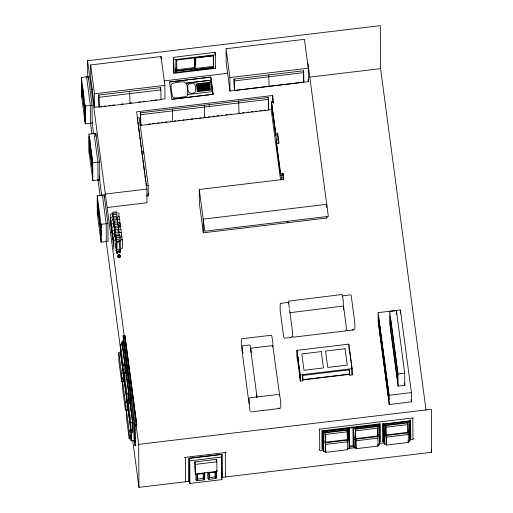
<?xml version="1.0" encoding="UTF-8"?>
<svg xmlns="http://www.w3.org/2000/svg" width="513" height="513" viewBox="0 0 513 513"><rect width="100%" height="100%" fill="white"/><g stroke="black" fill="none" stroke-linecap="round" stroke-linejoin="round"><path stroke-width="0.77" d="M342.543 296.674L342.722 295.892L343.3 295.751L350.219 294.924L350.86 294.911L351.193 295.635L354.842 323.036L354.881 328.968M118.503 255.807L118.336 256.436L118.83 256.885L119.491 256.705L119.651 256.077L119.157 255.628M197.454 474.262L197.486 479.052L196.941 480.752L195.915 479.905L195.87 473.762M209.342 472.839L209.375 477.629L208.829 479.322L207.803 478.482L207.759 472.332M288.877 301.112L288.684 303.286M118.497 254.583L118.33 255.006L118.817 255.282L119.478 255.141L119.644 254.717L119.151 254.442M204.027 473.544L196.896 474.397L196.941 480.752L204.071 479.892L204.027 473.544L204.495 472.467M208.098 472.037L208.785 472.973L208.829 479.322L215.96 478.469L215.915 472.114L216.383 471.043M134.823 442.418L134.695 424.142L134.598 423.424L133.951 423.507L130.61 398.402L131.257 398.325L131.161 397.607L131.181 400.768M289.717 312.75L342.665 306.114M288.877 301.105L341.549 294.545L342.498 295.264L343.344 301.586L343.377 306.293M121.376 248.741L122.479 248.247L122.421 239.443L120.484 239.039L115.989 239.577L113.771 240.571L113.835 249.286M383.282 423.462L383.487 441.969L383.282 423.462L382.525 423.558L382.653 441.725L384.211 441.539M87.704 77.367L87.588 60.739L380.274 25.65L380.575 68.627L426.046 410.163M101.702 106.428L94.591 107.281L90.75 78.451L90.654 64.971L161.024 56.533L164.865 85.363L164.955 98.842L160.21 99.413M226.066 48.735L304.446 39.334L308.281 68.171L308.377 81.65L229.997 91.045L226.162 62.214L226.066 48.735L229.907 77.566L229.997 91.045M173.529 57.296L215.03 52.32L215.357 54.776L215.454 68.325L173.945 73.301L173.529 57.296L173.945 73.301M173.849 59.752L215.357 54.776M195.376 57.597L198.557 57.219M200.153 57.026L207.31 56.167M208.9 55.981L211.285 55.693M213.389 55.795L195.665 57.918L195.748 69.492L213.472 67.37L213.261 55.545M81.349 77.45L88.268 76.617L92.077 105.248L92.199 123.171L85.286 123.864L81.471 95.232L81.349 77.45L85.395 108.096M176.664 69.704L194.395 67.575L194.324 57.546M195.607 68.466L213.337 66.344M175.888 72.436L175.805 60.156L213.414 55.641L213.504 67.921L175.888 72.436L175.722 71.204L194.53 68.954L194.453 57.796M194.53 68.954L194.671 69.973L213.761 67.684M90.968 89.66L92.558 89.467M164.109 80.887L227.708 73.263M169.54 81.977L210.798 77.027L213.087 94.347L171.829 99.291L169.54 81.977L187.79 79.932M189.374 79.739L200.487 78.406M202.071 78.22L209.208 77.36M94.591 107.281L94.495 93.802L164.865 85.363M229.907 77.566L308.281 68.171M209.323 80.329L186.007 83.196L209.323 80.4A1.026 0.968 -0.4 0 1 210.471 81.24M82.471 85.145L82.555 96.341L81.689 96.444L81.567 79.65M98.746 95.065L160.569 87.652L160.864 89.903L160.935 99.708L99.112 107.121L98.746 95.065L99.112 107.121M234.069 79.092L303.459 70.775L303.709 72.615L303.773 82.138L234.383 90.461L234.069 79.092L234.383 90.461M234.319 80.932L303.709 72.615M99.041 97.316L160.864 89.903M309.672 77.13L380.575 68.627M92.077 105.248L85.158 106.076L85.286 123.864M104.075 106.146L105.659 105.954M108.82 105.575L110.404 105.383M112.77 105.101L114.354 104.908M121.472 104.056L123.049 103.87M130.167 103.017L131.751 102.824M138.863 101.972L140.447 101.786M142.819 101.497L144.397 101.311M151.515 100.458L153.098 100.266M155.471 99.984L157.049 99.791M213.081 94.206L171.829 99.291M275.699 134.996L275.693 133.367L277.636 133.136L277.648 134.759L275.699 134.996L271.614 104.319L271.608 102.696L273.551 102.465L272.627 95.508L136.625 111.815L146.91 189.06L147.007 202.738L107.345 207.496M140.472 112.86L268.228 97.541L268.472 99.381L268.543 110.038L140.793 125.358L140.472 112.86L140.793 125.358M140.716 114.7L268.472 99.381M280.547 179.755L271.473 111.61L271.409 101.869L273.134 101.664L273.346 103.248M139.902 125.114L141.492 124.922M148.648 124.063L150.238 123.877M152.63 123.588L154.221 123.396M157.401 123.017L158.992 122.825M161.377 122.543L162.967 122.351M165.353 122.062L166.943 121.87M170.124 121.491L171.714 121.299M174.099 121.017L175.69 120.824M178.075 120.536L180.467 120.254M182.852 119.965L184.443 119.773M186.828 119.491L188.418 119.298M190.804 119.01L193.189 118.727M195.575 118.439L197.165 118.246M199.551 117.964L201.141 117.772M203.526 117.483L205.912 117.201M208.297 116.913L209.894 116.727M212.279 116.438L214.665 116.15M217.05 115.867L218.641 115.675M221.026 115.387L222.616 115.201M225.797 114.816L227.387 114.623M229.773 114.341L231.363 114.149M238.519 113.29L240.116 113.097M242.502 112.815L244.092 112.623M247.272 112.244L248.863 112.052M251.248 111.763L252.838 111.578M255.224 111.289L256.814 111.097M259.995 110.718L261.585 110.526M263.971 110.237L265.561 110.051M267.946 109.763L271.928 109.288M88.896 134.137L95.816 133.309L99.625 161.941L99.753 179.864L92.834 180.55L89.025 151.925L88.896 134.137L92.712 162.768L92.834 180.55M90.032 150.315L90.051 152.624L89.185 152.727L90.621 152.592M90.006 139.433L90.102 153.034L89.236 153.137L89.121 136.336M141.761 151.874L143.704 151.636L143.717 153.22M278.2 139.696L276.469 139.908L276.539 149.642M92.712 162.768L99.625 161.941M280.617 175.234L280.611 173.612L282.984 173.323L282.996 174.946L280.617 175.234L276.59 144.967L276.578 143.345L278.957 143.063L277.636 133.136M137.567 120.388L137.253 118.028L139.203 117.791L148.212 185.482L146.269 185.712L145.955 183.353M104.87 194.1L146.91 189.06M97.188 195.722L104.107 194.889L107.916 223.521L108.044 241.443L101.125 242.136L97.316 213.504L97.188 195.722L101.003 224.348L101.125 242.136M281.547 179.441L281.534 177.94L283.266 177.735L282.843 174.567M326.819 216.492L326.826 218.012L203.308 232.819L199.365 203.167L199.268 189.489L283.785 179.351L282.984 173.323M146.34 196.017L148.283 195.786L148.212 185.482M98.323 204.219L98.393 214.614L97.528 214.716L97.412 197.922M113.104 214.761L116.682 214.331M113.54 218.031L118.407 217.865L117.163 217.102M112.45 219.378L113.886 219.205M113.976 221.302L117.554 220.872M113.488 222.738L113.54 221.141M101.003 224.348L107.916 223.521M114.412 224.572L117.99 224.143M114.848 227.843L119.709 227.682M116.906 230.921L118.862 230.69L119.074 232.267M114.79 232.549L114.848 230.959M117.342 234.197L119.298 233.96M117.503 235.371L119.452 235.14M116.156 237.66L121.017 237.5L119.773 236.73M116.643 241.341L120.222 240.911M116.098 242.367L116.15 240.777M119.478 252.114L119.484 252.96L120.35 252.858L120.119 249.106L116.541 249.536L116.541 250.1M117.631 252.332L117.637 253.178L116.772 253.287L116.759 251.171L120.337 250.742M123.748 335.649L124.896 335.508L136.747 424.514L136.753 424.937L135.599 425.078M121.985 345.563L121.959 341.857L123.037 341.729M378.139 312.654L400.403 309.98L411.4 392.599L411.464 401.846L389.2 404.513L378.203 321.895L378.139 312.654L389.136 395.266L389.2 404.513M389.675 311.41L396.376 310.609L404.706 373.182L404.789 385.321L398.088 386.122L389.758 323.549L389.675 311.41L398.005 373.983L398.088 386.122M120.452 344.268L122.177 344.063L124.948 364.865L125.005 372.63L123.274 372.836L120.504 352.027L120.452 344.268L123.223 365.076L123.274 372.836M121.607 381.512L121.549 373.611L123.28 373.4L123.332 381.306L121.607 381.512L118.836 360.703L118.779 352.803L120.51 352.591M291.493 336.849L293.083 336.656M345.563 330.366L347.154 330.173M291.653 337.374L284.632 338.234L284.632 337.669M293.385 337.169L345.48 330.923M347.211 330.718L354.124 329.885M272.121 345.659L250.94 348.199L250.96 351.585M123.223 365.076L124.948 364.865M125.217 373.349L125.166 365.936L126.243 365.807L126.275 370.546M127.436 369.642L126.788 369.719L126.807 372.053M125.8 373.502L125.775 370.54L126.858 370.412M349.533 375.202L349.494 369.835L302.805 375.433L302.843 380.793L300.246 381.108L299.881 373.291L297.271 353.656L297.309 359.023L296.982 356.567L296.937 350.36L348.814 344.14L352.085 368.68L352.13 374.888L349.533 375.202L349.372 373.971M124.268 372.945L125.999 372.739L128.769 393.548L128.821 401.307L127.096 401.519L124.326 380.71L124.268 372.945L127.038 393.753L127.096 401.519M123.537 381.197L123.498 375.035L124.653 374.9M298.598 357.741L297.296 357.894L299.913 377.805M125.422 410.195L125.371 402.288L127.096 402.083L127.153 409.983L125.422 410.195L122.652 389.386L122.601 381.48L124.326 381.274M127.038 393.753L128.769 393.548M129.032 402.032L128.981 394.619L130.065 394.491L130.161 399.492M300.246 381.108L300.201 374.9L352.085 368.68M129.629 403.667L129.597 399.217L130.674 399.088M302.837 379.947L349.526 374.349M128.09 401.628L129.815 401.423L132.585 422.225L132.643 429.99L130.911 430.195L128.141 409.393L128.09 401.628L130.86 422.436L130.911 430.195M127.359 409.874L127.314 403.718L128.468 403.577M398.005 373.983L404.706 373.182M129.244 438.871L129.186 430.971L130.918 430.76L130.969 438.666L129.244 438.871L126.474 418.069L126.416 410.163L128.147 409.958M130.86 422.436L132.585 422.225M134.002 440.532L131.193 440.866L131.136 432.401L132.861 432.19L132.803 423.302L133.88 423.167L134.073 441.392L134.72 441.315L134.598 423.424M135.592 424.655L136.747 424.514M389.136 395.266L411.4 392.599M250.947 411.926L280.015 408.425M189.919 481.239L138.959 487.35L138.664 444.373L431.35 409.278L431.651 452.261L221.18 477.494M409.938 438.173L410.022 438.788L409.816 420.282L410.573 420.192L410.701 438.365M322.728 431.35L322.645 430.734L322.85 449.241L322.728 431.35L379.582 424.533L379.498 423.918L379.703 442.424L379.62 441.808M383.365 424.078L409.893 420.897L409.816 420.282M326.127 451.19L323.741 451.478L323.267 431.459L348.725 428.406L349.199 448.426M353.585 427.823L354.06 447.843L353.585 427.823L379.043 424.77L379.517 444.79L377.927 444.983M386.764 443.925L384.378 444.207L383.904 424.193L409.355 421.141L409.836 441.161L408.239 441.347M323.741 451.478L323.402 432.485L348.859 429.432M353.72 428.849L379.178 425.796M384.378 444.207L384.038 425.213L409.496 422.161M325.139 432.837L347.134 430.202L347.352 431.837L347.404 439.603L325.409 442.238L325.139 432.837L325.409 442.238M355.458 429.208L377.453 426.566L377.671 428.201L377.722 435.967L355.727 438.602L355.458 429.208L355.727 438.602M385.776 425.572L407.771 422.93L407.989 424.572L408.04 432.331L386.045 434.966L385.776 425.572L386.045 434.966M325.357 434.473L347.352 431.837M355.676 430.843L377.671 428.201M385.994 427.207L407.989 424.572M185.494 457.615L184.629 457.436L226.137 452.46L225.271 452.844M323.466 441.372L325.851 441.09M347.327 438.512L348.923 438.32M353.784 437.736L355.374 437.551M377.645 434.877L379.235 434.691M384.102 434.107L385.693 433.915M407.963 431.247L409.554 431.055M221.873 479.623L221.545 477.167L222.411 477.064L222.251 454.197L188.528 458.237L188.688 481.104L189.554 481.002L189.393 458.417L221.392 454.582L221.873 479.623L189.881 483.458L189.393 479.777M323.684 443.008L349.141 439.962M354.002 439.378L379.453 436.326M384.32 435.742L409.772 432.69M347.628 441.802L347.679 449.709L325.684 452.344L325.633 444.438L347.628 441.802L347.41 440.167L347.423 441.744M377.946 438.166L377.998 446.073L356.003 448.708L355.951 440.802L377.946 438.166L377.728 436.531M408.265 434.53L408.316 442.437L386.321 445.072L386.27 437.172L408.265 434.53L408.047 432.895M189.881 483.458L189.72 460.873L221.719 457.038M194.921 461.944L216.537 459.353L216.864 461.809L216.935 471.402L195.318 473.999L194.921 461.944L195.318 473.999M323.575 448.811L322.017 448.997L321.888 430.824L380.255 423.828L380.383 442.001M382.653 441.725L384.211 441.539M195.248 464.4L216.864 461.809M349.302 445.444L349.385 446.06L353.168 445.605L352.963 427.098M323.703 450.138L319.753 450.613L319.746 449.625L319.317 449.677L319.746 449.273L319.605 429.548L319.176 429.176L413.26 417.896L412.83 418.371L412.965 438.096L413.401 438.397L412.971 438.448L412.978 439.436L409.816 439.814M348.987 447.105L354.515 446.445M379.004 443.508L384.538 442.841M347.609 448.618L356.445 447.56M208.785 472.973L215.915 472.114M197.486 479.052L203.193 478.373L204.071 479.892L204.777 478.847L204.732 472.697M209.375 477.629L215.082 476.943L215.96 478.469L216.666 477.417L216.621 471.274M97.316 213.504L98.797 213.37M98.913 214.178L97.476 214.306L98.336 214.203L98.393 214.614M115.079 250.049L116.656 250.376M243.181 352.797L242.207 352.085L241.334 345.538L241.296 339.612L241.469 338.83L242.053 338.689L271.659 335.213L272.865 342.479L272.897 346.923M249.664 403.75L248.985 402.994L242.431 353.733L242.463 345.865L249.523 344.98L250.184 345.441L257.019 397.344M272.769 345.627L279.656 395.356M134.675 440.744L134.887 442.309M431.228 449.08L431.651 452.261M411.15 399.46L411.464 401.846M404.475 382.942L404.789 385.321M409.656 439.827L409.836 441.161M408.04 432.331L407.771 422.93M408.098 440.802L408.316 442.437M386.27 437.172L386.052 435.531L386.321 445.072M383.904 424.193L384.038 425.213M379.338 443.463L379.517 444.79M377.722 435.967L377.453 426.566M377.857 444.983L377.998 446.073M343.543 306.293L346.211 326.339L346.23 329.718M352.13 374.888L351.764 367.071L349.148 347.442L349.167 350.264M307.999 63.638L328.339 216.396L204.822 231.203L199.268 189.489M326.614 216.422L326.826 218.012M308.069 79.31L308.377 81.65M355.951 440.802L355.733 439.166L356.003 448.708M303.773 82.138L303.459 70.775M349.18 427.553L349.385 446.06M347.404 439.603L347.134 430.202M347.538 448.618L347.679 449.709M325.633 444.438L325.415 442.802L325.684 452.344M323.267 431.459L323.402 432.485M277.462 134.149L278.726 143.659M268.767 74.93L269.081 86.299M271.608 102.696L275.693 133.367M271.409 101.869L276.892 143.076M281.111 174.773L281.534 177.94M276.578 143.345L280.611 173.612M268.543 110.038L268.228 97.541M296.937 350.36L300.201 374.9M289.345 307.819L288.389 302.401L280.245 303.382L280.117 310.089L283.76 337.49M289.556 309.39L292.365 330.526L292.41 336.175M238.686 101.087L239.007 113.585M215.204 66.485L215.454 68.325M213.087 94.347L210.798 77.027M210.471 81.169L211.734 90.73A1.026 0.968 -0.4 0 1 210.843 91.814L187.726 94.514M250.075 411.182L249.203 404.642L249.164 398.71L249.337 397.928L249.921 397.787L279.527 394.311L280.733 401.576L280.771 407.502M209.144 104.626L209.394 106.467M204.347 105.203L204.668 117.701M194.395 67.575L194.53 68.601L176.805 70.723L176.728 59.925M172.406 109.032L172.727 121.53M216.768 470.177L216.935 471.402M189.393 458.417L189.72 460.873M147.968 193.427L148.283 195.786M137.779 121.966L138.093 124.326M138.305 125.897L139.562 135.342M139.767 136.92L140.607 143.21M140.819 144.788L141.133 147.148M141.344 148.725L141.659 151.085M141.864 152.656L142.178 155.022M142.39 156.593L142.704 158.953M142.915 160.531L144.692 173.907M144.903 175.484L145.743 181.782M129.654 91.359L130.026 103.414M116.663 214.184L116.874 215.755M117.079 217.332L117.708 222.046M117.919 223.617L118.131 225.188M118.336 226.765L118.65 229.119M119.279 233.838L119.491 235.409M119.702 236.98L119.907 238.558M116.983 217.243L117.297 219.602M117.509 221.174L118.028 225.104M118.24 226.675L118.554 229.035M118.759 230.606L118.971 232.184M120.016 240.039L120.228 241.617L116.65 242.046L116.118 237.41M118.965 241.007L120.119 249.671L120.119 249.106M112.982 214.53L113.296 216.185M113.405 217.672L113.713 219.333M113.924 220.904L114.553 226.323M114.758 227.195L115.489 232.697M115.605 234.184L115.912 235.839M117.49 252.088L117.637 253.178M115.701 243.797L116.759 251.171M116.021 246.868L116.233 248.446M116.772 253.287L116.547 250.799M90.654 64.971L94.495 93.802M136.753 424.937L124.896 335.508M87.588 60.739L138.664 444.373M135.65 424.751L135.842 426.188L135.83 424.636M135.022 425.149L123.171 335.714L123.171 336.137M130.873 395.459L123.524 340.247L123.543 343.409M121.959 341.857L125.166 365.936M125.775 370.54L128.981 394.619M129.597 399.217L132.803 423.302M102.376 195.1L106.191 223.726L106.313 241.655M86.537 76.828L90.346 105.454L90.474 123.383M94.084 133.515L97.9 162.146L98.021 180.069M134.611 440.757L134.816 442.315L134.695 424.142M135.163 444.874L135.022 424.719M92.109 122.479L93.584 133.553M99.24 175.997L101.709 195.998M135.163 445.226L135.105 444.816L135.111 445.803L134.483 441.033M128.616 399.768L128.821 401.307M128.526 399.627L128.84 401.955M132.553 429.862L132.861 432.19M90.416 122.71L91.891 133.784M97.996 179.678L100.106 195.498M106.223 241.469L120.799 350.93M132.732 440.552L138.959 487.35M123.498 375.035L120.292 350.956L120.305 352.495M127.314 403.718L124.108 379.639L124.12 381.178M131.136 432.401L127.929 408.316L127.936 409.861M122.819 377.453L123.332 381.306M130.558 435.582L130.969 438.666M122.831 378.068L123.351 381.954M130.571 436.204L131.193 440.866M118.779 352.803L121.549 373.611M122.601 381.48L125.371 402.288M126.416 410.163L129.186 430.971M90.205 143.916L92.635 162.159M101.132 225.329L101.343 227.163M101.292 234.063L98.765 215.107L98.714 207.419M85.447 115.791L82.926 96.835L82.875 89.147M92.577 169.322L90.474 153.528L90.423 145.833M101.298 234.8L98.554 214.178L98.509 207.868M85.459 116.528L82.715 95.905L82.664 88.807M92.59 170.047L90.262 152.598L90.224 147.071M82.555 96.341L82.446 89.006M90.051 152.624L90.102 153.034M250.998 352.021L251.075 352.681M410.701 438.474L410.573 420.192M409.355 421.141L409.432 431.395M400.403 309.98L400.429 313.834M396.376 310.609L396.402 314.398M379.043 424.77L379.12 435.819M354.021 329.352L354.021 329.917M352.72 329.506L352.726 330.071M349.186 369.501L349.526 374.067L302.83 379.665L302.49 375.099M348.814 344.14L348.834 346.467M348.725 428.406L348.808 440.244M343.543 306.973L343.563 309.679M326.755 207.367L326.73 204.328L203.212 219.141L203.308 232.819M287.819 221.167L287.831 222.687M283.266 177.735L283.279 179.98M279.912 407.886L279.912 408.451M278.61 408.047L278.617 408.611M272.627 95.508L272.672 102.35M256.744 394.721L256.769 397.658M225.874 476.93L225.438 476.699L225.271 452.562M221.392 454.582L221.545 477.167M215.03 52.32L215.043 53.916M216.537 459.353L216.55 460.95M215.043 471.357L215.082 476.943M203.161 473.582L203.193 478.373M195.536 57.668L195.581 64.612M194.581 57.693L194.671 69.973M185.494 457.333L185.661 481.47L185.231 481.803M175.702 68.139L175.722 71.204M161.024 56.533L161.044 58.912M160.569 87.652L160.582 89.916M131.257 398.325L131.27 400.659M130.809 399.415L130.777 394.747L130.129 394.824L122.973 341.042L123.62 340.965L123.633 343.3M129.815 401.423L129.834 403.75M127.339 368.93L127.352 370.508M127.057 366.782L127.077 369.944M126.987 369.956L126.961 366.064L126.313 366.141L126.345 370.809M126.012 375.067L126.025 376.619M123.229 336.547L123.267 342.049M122.011 240.174L121.985 236.166L120.048 235.768L115.553 236.307L113.335 237.301L113.399 246.009M121.568 236.102L121.549 232.896L119.612 232.498L115.117 233.037L112.905 234.031L112.963 242.739M122.177 344.063L122.19 345.615M121.132 232.825L121.113 229.625L119.176 229.228L114.681 229.766L112.469 230.754L112.527 239.468M120.696 229.555L120.677 226.355L118.74 225.951L114.245 226.496L112.033 227.483L112.091 236.198M120.266 226.284L120.241 223.078L118.304 222.68L113.809 223.219L111.597 224.213L111.654 232.928M120.209 240.007L120.266 248.215M119.85 226.214L119.805 219.808L117.868 219.41L113.373 219.949L111.161 220.943L111.218 229.651M119.394 219.737L119.369 216.537L117.432 216.14L112.937 216.678L110.725 217.666L110.782 226.38M118.958 216.467L118.933 213.267L117.002 212.869L112.501 213.408L110.289 214.396L110.346 223.11M116.983 241.77L116.97 248.914L116.047 248.722L115.989 240.603M116.566 240.879L116.598 245.631M116.355 212.529L116.348 211.824L112.77 212.254L112.777 212.959M116.105 234.435L116.118 236.018M116.13 237.602L116.143 239.186M115.675 231.164L115.681 232.748M115.694 234.332L115.707 235.916M115.714 237.5L115.726 239.09M115.56 238.013L115.572 240.039M115.258 231.062L115.271 232.645M115.278 234.229L115.29 235.813M115.117 234.063L115.13 236.089M114.822 227.791L114.835 229.375M114.681 230.792L114.72 236.198M114.386 224.514L114.399 226.105M114.412 227.689L114.425 229.632M114.245 227.516L114.258 229.548M113.95 221.244L113.963 222.828M113.976 224.412L113.982 226.002M113.809 224.245L113.822 226.271M113.514 217.974L113.527 219.558M113.379 221.648L113.392 223.681M112.937 217.704L112.95 219.731M112.501 214.428L112.514 216.46M104.107 194.889L104.126 197.229M100.785 223.277L100.907 240.078M95.816 133.309L95.835 136.426M92.494 161.698L92.616 178.492M88.268 76.617L88.281 78.957M84.946 105.005L85.062 121.799M117.849 252.069A1.417 0.455 -7.6 0 1 117.471 251.421A1.417 0.455 -7.6 0 1 119.625 251.165A1.417 0.455 -7.6 0 1 119.253 251.902M118.073 252.261A1.25 0.404 -7.6 0 1 117.74 251.684A1.25 0.404 -7.6 0 1 119.644 251.46A1.25 0.404 -7.6 0 1 119.317 252.107M119.202 255.032A1.25 1.186 -0.4 0 1 120.228 256.712A1.25 1.186 -0.4 0 1 118.208 257.051A1.25 1.186 -0.4 0 1 118.567 255.134M187.79 93.751L187.713 94.732A2.86 2.706 -0.4 0 1 185.308 96.707L175.42 97.893A2.86 2.706 -0.4 0 1 172.227 95.546L170.983 86.197A2.86 2.706 -0.4 0 1 173.465 83.17C185.802 80.535 187.585 80.74 187.79 93.751M187.726 85.273C188.008 87.851 187.085 92.353 190.374 93.257A8.618 8.15 -0.4 0 0 194.324 92.782L195.716 91.34C195.408 88.781 196.383 84.273 193.125 83.343C191.234 83.298 188.662 83.273 187.726 85.273M118.336 251.671L117.913 251.889L119.253 251.8L118.336 251.671M209.291 82.324L196.21 83.888L196.299 84.555L209.381 82.984L209.291 82.324M209.477 83.754L196.402 85.318L196.492 85.985L209.567 84.421L209.477 83.754M209.67 85.184L196.594 86.755L196.678 87.415L209.759 85.851L209.67 85.184M209.862 86.614L196.78 88.185L196.87 88.852L209.952 87.281L209.862 86.614M210.054 88.05L196.973 89.615L197.063 90.282L210.138 88.711L210.054 88.05M210.24 89.48L197.165 91.045L197.255 91.712L210.33 90.141L210.24 89.48M321.26 351.597L301.804 353.932L303.985 370.29L323.44 367.956L321.26 351.597M345.037 348.744L325.582 351.078L327.762 367.436L347.218 365.109L345.037 348.744M397.37 370.277L390.29 317.105L390.355 326.563L397.434 379.735L397.37 370.277M388.726 393.567L378.594 317.496L378.639 323.491L388.764 399.569L388.726 393.567M381.903 343.312L379.049 321.843L379.075 325.723L381.935 347.192L381.903 343.312M385.462 370.014L382.743 349.61L382.769 353.495L385.487 373.894L385.462 370.014M388.36 391.778L386.052 374.471L386.077 378.35L388.386 395.658L388.36 391.778M118.182 257.443A1.417 1.34 -0.4 0 0 120.408 256.455A1.417 1.34 -0.4 0 0 118.4 255.128A1.417 1.34 -0.4 0 0 118.182 257.443"/></g></svg>
